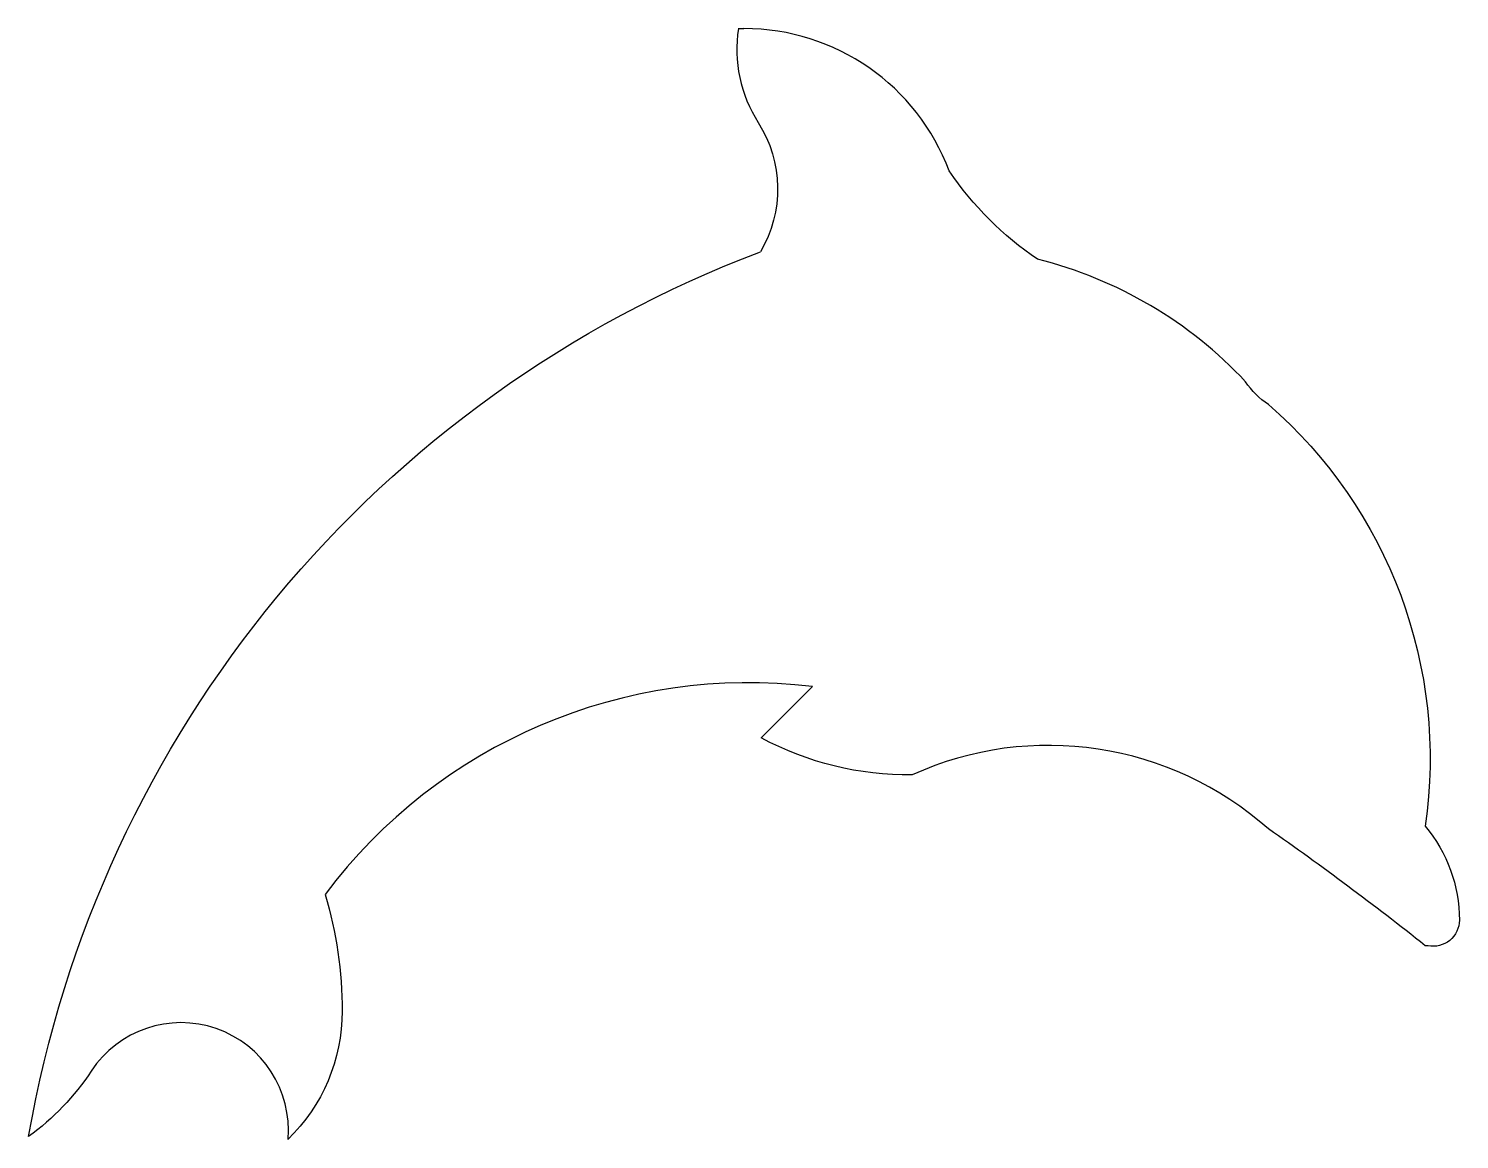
# Model space of a CAD drawing. Extents: x 12.7 to 35, y 9.9 to 27.2.
import ezdxf

# ---------------------------------------------------------------- set-up
doc = ezdxf.new("R2010")
doc.units = 0
doc.header["$MEASUREMENT"] = 0
doc.layers.get('0').update_dxf_attribs({"linetype": 'CONTINUOUS'})

msp = doc.modelspace()

# ---------------------------------------------------------------- linework, layer by layer
at = {"color": 7}
for p, q in [((23.793, 27.245), (23.882, 27.245)), ((24.149, 16.19), (24.948, 16.989)), ((34.538, 12.949), (34.494, 12.949))]:
    msp.add_line(p, q, dxfattribs=at)
for centre, radius, start, end in [((25.894, 26.925), 2.124, 171.3352, 212.617), ((23.882, 23.834), 3.412, 20.4443, 90), ((26.838, 17.197), 6.652, 43.0746, 75.9257), ((23.957, 8.796), 8.253, 83.1084, 143.1269), ((28.628, 10.924), 5.148, 48.3172, 114.3972), ((5.1, -23.934), 47.163, 51.4467, 55.1476), ((15.112, 10.076), 1.673, 354.9774, 146.6645)]:
    msp.add_arc(centre, radius, start, end)
at = {"extrusion": (0, 0, -1)}
for centre, radius, start, end in [((-22.487, 24.746), 1.919, 147.383, 210.7269), ((-31.355, 27.925), 5.166, 304.1417, 325.8583), ((-30.51, 6.89), 18.038, 9.843, 69.3106), ((-32.762, 22.45), 1.281, 303.6901, 326.3099), ((-27.266, 15.867), 7.304, 130.9376, 188.2901), ((-26.438, 20.436), 4.824, 269.238, 298.3252), ((-32.745, 13.348), 2.281, 140.0338, 180), ((-11.269, 11.927), 6.353, 163.3487, 180), ((-34.619, 13.348), 0.408, 180, 281.4212), ((-14.834, 11.927), 2.788, 180, 225.7811), ((-10.442, 13.148), 3.917, 213.3355, 234.1185)]:
    msp.add_arc(centre, radius, start, end, dxfattribs=at)

doc.saveas('drawing.dxf')
